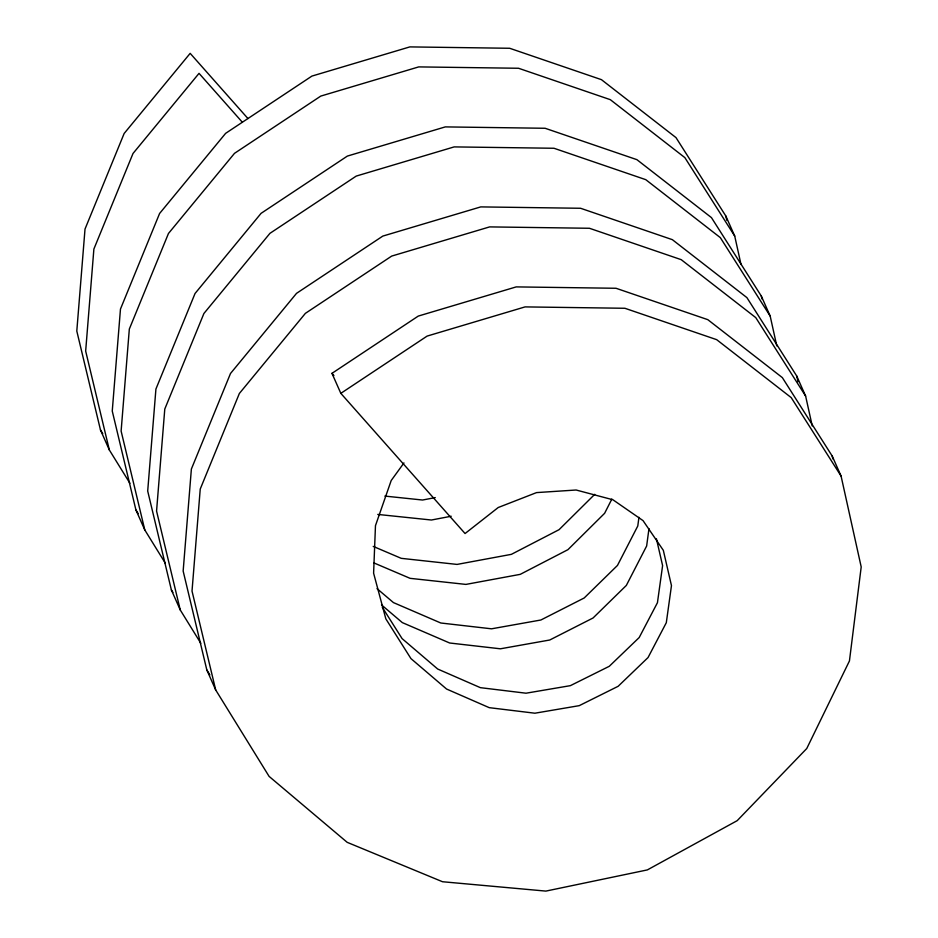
<?xml version="1.0" encoding="UTF-8"?>
<svg xmlns="http://www.w3.org/2000/svg" width="938" height="938" viewBox="0 0 938 938"><rect width="100%" height="100%" fill="white"/><g stroke="black" fill="none" stroke-linecap="round" stroke-linejoin="round"><path stroke-width="1.41" d="M638.954 517.307L637.781 525.995L617.474 565.426L584.186 597.987L540.874 620.006L491.535 628.812L440.79 622.996L393.444 602.595L377.029 588.63M648.979 528.622L646.645 545.998L626.338 585.429L593.051 617.99L549.738 640.009L500.4 648.803L449.654 642.999L402.308 622.598L381.508 604.904M611.857 499.063L604.623 513.297L567.947 549.668L520.238 574.349L465.916 584.409L410.094 578.336L374.074 562.988M403.961 462.938L391.205 480.514L375.47 525.655L373.605 573.188L385.835 618.846L410.95 658.605L446.558 689.031L489.226 707.662L534.894 713.208L579.238 705.657L618.142 686.299L648.041 657.55L666.308 622.703L671.467 585.617L663.33 550.325L643.046 520.625L612.901 499.755L576.12 490.011L536.536 492.602L498.219 507.517L465.06 533.534L340.834 393.35L331.97 373.347L418.266 316.083L516.205 286.899L616.032 288.271L707.803 319.659L782.351 377.615L832.217 456.067L841.081 476.07L861.201 566.939L849.441 660.95L806.762 748.512L737.198 820.656L647.349 869.913L545.869 891.1L442.502 881.732L347.189 842.336L269.089 776.383L215.681 689.934L206.817 669.931L183.156 571.054L191.375 469.047L230.502 373.488L296.525 293.348L382.821 236.083L480.76 206.899L580.587 208.271L672.347 239.659L746.906 297.616L796.761 376.068L805.625 396.071L812.226 425.887M594.751 494.314L559.083 529.665L511.374 554.346L457.052 564.418L401.23 558.333L373.218 546.397M340.834 393.35L427.13 336.085L525.069 306.902L624.896 308.274L716.667 339.662L791.215 397.618L841.081 476.07M435.267 497.597L422.557 500.024L384.861 496.085M451.19 516.24L431.421 520.015L377.768 514.423M247.949 118.551L190.168 53.349L124.144 133.489L85.018 229.048L76.799 331.055L100.472 429.932L109.324 449.935L129.925 483.281M242.367 122.257L199.032 73.352L133.008 153.492L93.882 249.051L85.663 351.058L109.324 449.935M331.97 373.347L333.916 375.54M741.008 264.469L734.724 236.071L725.86 216.068L676.005 137.616L601.446 79.66L509.686 48.272L409.859 46.9L311.92 76.084L225.624 133.348L159.589 213.489L120.474 309.048L112.255 411.055L135.916 509.932L144.78 529.935L165.381 563.281M734.724 236.071L684.857 157.619L610.31 99.663L518.55 68.263L418.723 66.903L320.784 96.086L234.488 153.351L168.453 233.492L129.327 329.05L121.119 431.058L144.78 529.935M776.781 345.888L770.18 316.071L761.316 296.068L711.45 217.616L636.902 159.659L545.13 128.272L445.304 126.9L347.365 156.083L261.069 213.348L195.045 293.488L155.919 389.047L147.7 491.055L171.373 589.932L180.237 609.935L200.826 643.28M770.18 316.071L720.314 237.619L645.766 179.662L553.995 148.263L454.168 146.903L356.229 176.086L269.933 233.351L203.909 313.491L164.783 409.05L156.564 511.058L180.237 609.935M805.625 396.071L755.77 317.619L681.211 259.662L589.451 228.274L489.624 226.902L391.685 256.086L305.389 313.351L239.354 393.491L200.24 489.05L192.02 591.057L215.681 689.934M382.294 607.285L402.085 638.602L437.694 669.029L480.362 687.66L526.03 693.205L570.374 685.655L609.278 666.297L639.188 637.547L657.444 602.7L662.603 565.614L656.424 538.787M100.472 429.932L102.758 433.637M135.916 509.932L138.203 513.637M171.373 589.932L172.897 592.406M206.817 669.931L209.866 674.879M832.217 456.067L832.85 458.905M796.761 376.068L798.027 381.743M761.316 296.068L761.937 298.905M725.86 216.068L726.809 220.324"/></g></svg>
